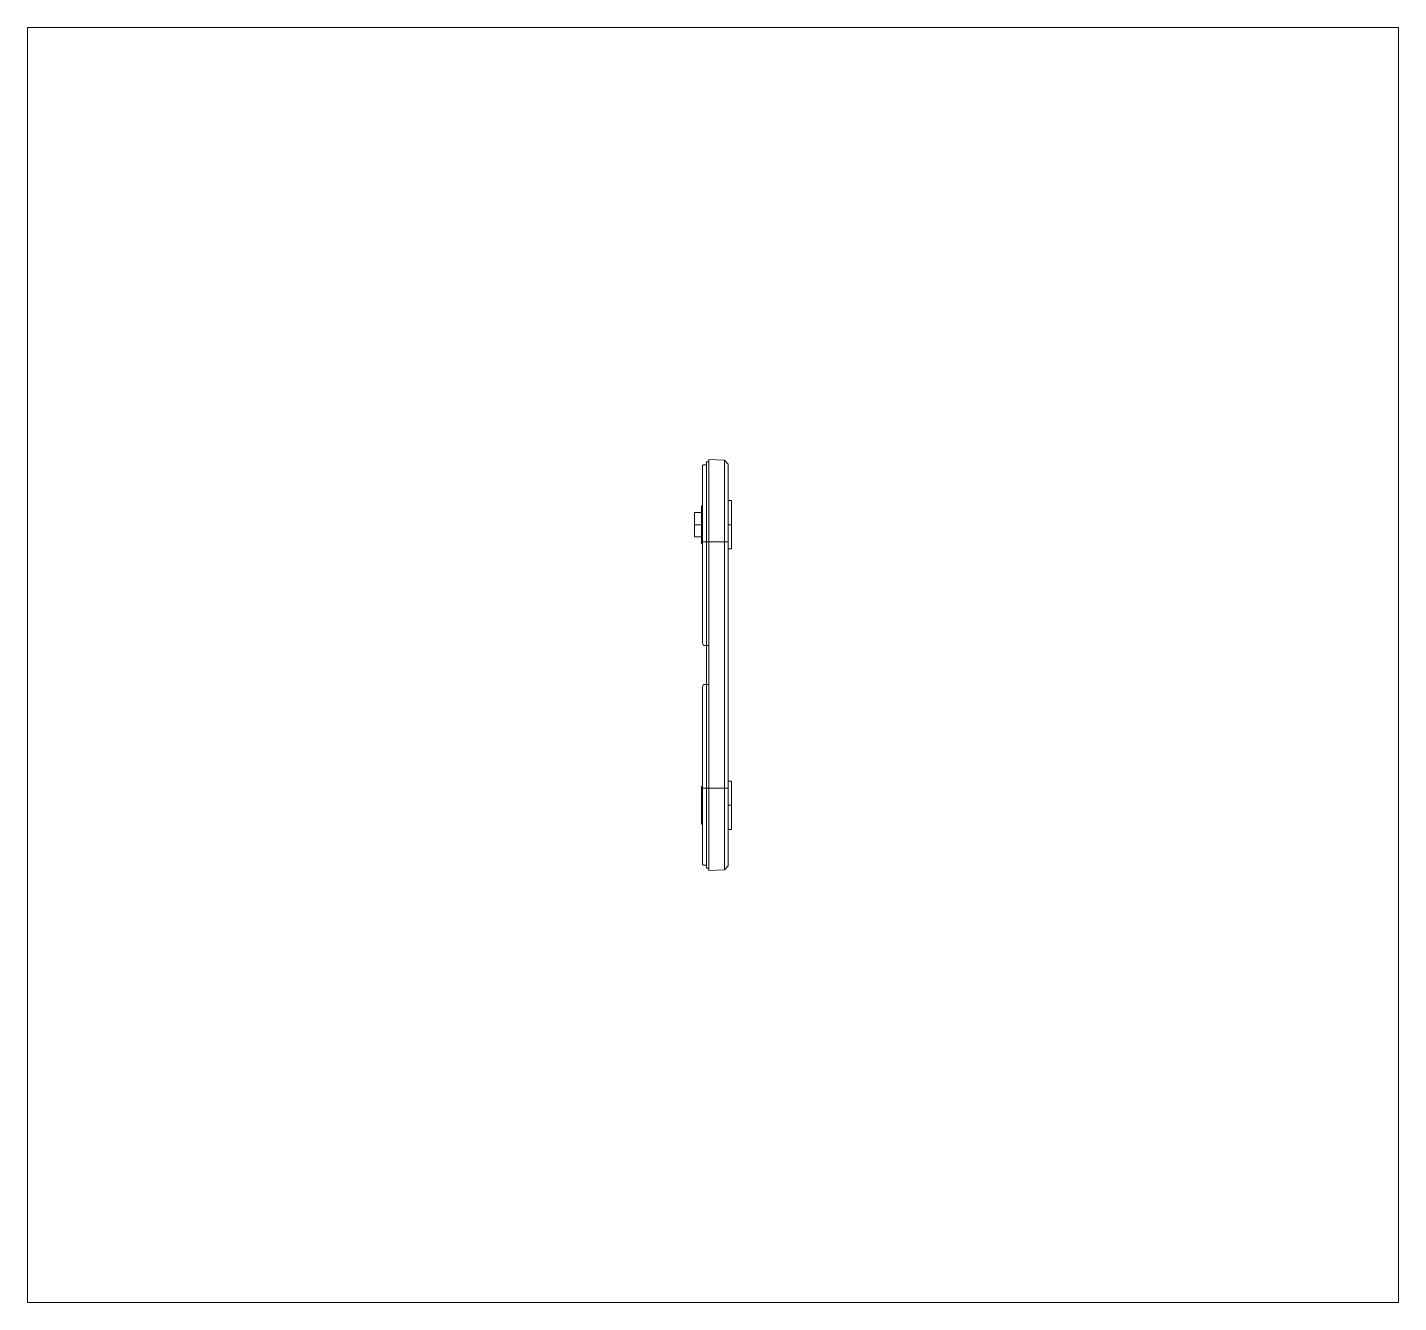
# Model space of a CAD drawing. Header units: millimetres. Extents: x -1304 to 1304, y -904 to 904.
# Drawn here: x -727.1 to -443.6, y 371.2 to 634.8 of the extents above; entities that cross this region are included whole.
import ezdxf

# ---------------------------------------------------------------- set-up
doc = ezdxf.new("R2010")
doc.units = ezdxf.units.MM
doc.header["$MEASUREMENT"] = 0
doc.layers.add('layer 1', color=7, linetype='Continuous')

msp = doc.modelspace()

# ---------------------------------------------------------------- linework, layer by layer
at = {"layer": 'layer 1', "color": 8, "lineweight": 18}
for points in [[(-727.1135, 371.1818), (-727.1135, 371.1818), (-727.1135, 634.8485), (-727.1135, 634.8485)], [(-443.6135, 634.8485), (-443.6135, 634.8485), (-727.1135, 634.8485), (-727.1135, 634.8485)], [(-443.6135, 634.8485), (-443.6135, 634.8485), (-443.6135, 371.1818), (-443.6135, 371.1818)], [(-727.1135, 371.1818), (-727.1135, 371.1818), (-443.6135, 371.1818), (-443.6135, 371.1818)]]:
    msp.add_open_spline(points, degree=3, dxfattribs=at)
at = {"layer": 'layer 1', "color": 155, "lineweight": 18}
for points, knots in [([(-587.0135, 544.3837), (-587.0396, 544.3837), (-587.0655, 544.3836), (-587.0913, 544.3833), (-587.1171, 544.383), (-587.1428, 544.3826), (-587.1678, 544.3821), (-587.1927, 544.3816), (-587.217, 544.3809), (-587.2401, 544.3802), (-587.2633, 544.3794), (-587.2855, 544.3785), (-587.3067, 544.3774), (-587.3279, 544.3763), (-587.3481, 544.3751), (-587.3668, 544.3738), (-587.3855, 544.3724), (-587.4028, 544.3709), (-587.4182, 544.3693), (-587.4335, 544.3677), (-587.4471, 544.366), (-587.4589, 544.3641), (-587.4708, 544.3623), (-587.4808, 544.3603), (-587.489, 544.3581), (-587.4971, 544.356), (-587.5032, 544.3538), (-587.5073, 544.3514), (-587.5114, 544.3491), (-587.5135, 544.3467), (-587.5135, 544.3442)], [0, 0, 0, 0, 0.1, 0.1, 0.1, 0.2, 0.2, 0.2, 0.3, 0.3, 0.3, 0.4, 0.4, 0.4, 0.5, 0.5, 0.5, 0.6, 0.6, 0.6, 0.7, 0.7, 0.7, 0.8, 0.8, 0.8, 0.9, 0.9, 0.9, 1, 1, 1, 1]), ([(-587.5135, 507.5152), (-587.5135, 507.3825), (-587.4608, 507.2554), (-587.367, 507.1616), (-587.2732, 507.0678), (-587.1461, 507.0152), (-587.0135, 507.0152)], [0, 0, 0, 0, 0.5, 0.5, 0.5, 1, 1, 1, 1]), ([(-587.0135, 499.0152), (-587.1461, 499.0152), (-587.2732, 498.9625), (-587.367, 498.8687), (-587.4608, 498.7749), (-587.5135, 498.6478), (-587.5135, 498.5152)], [0, 0, 0, 0, 0.5, 0.5, 0.5, 1, 1, 1, 1]), ([(-587.5135, 461.6861), (-587.5135, 461.6836), (-587.5114, 461.6812), (-587.5073, 461.6789), (-587.5032, 461.6765), (-587.4971, 461.6743), (-587.489, 461.6722), (-587.4808, 461.6701), (-587.4708, 461.6681), (-587.4589, 461.6662), (-587.4471, 461.6643), (-587.4335, 461.6626), (-587.4182, 461.661), (-587.4028, 461.6594), (-587.3855, 461.6579), (-587.3668, 461.6565), (-587.3481, 461.6552), (-587.3279, 461.654), (-587.3067, 461.6529), (-587.2855, 461.6518), (-587.2633, 461.6509), (-587.2401, 461.6502), (-587.217, 461.6494), (-587.1927, 461.6487), (-587.1678, 461.6482), (-587.1428, 461.6477), (-587.1171, 461.6473), (-587.0913, 461.647), (-587.0655, 461.6468), (-587.0396, 461.6466), (-587.0135, 461.6466)], [0, 0, 0, 0, 0.1, 0.1, 0.1, 0.2, 0.2, 0.2, 0.3, 0.3, 0.3, 0.4, 0.4, 0.4, 0.5, 0.5, 0.5, 0.6, 0.6, 0.6, 0.7, 0.7, 0.7, 0.8, 0.8, 0.8, 0.9, 0.9, 0.9, 1, 1, 1, 1])]:
    msp.add_open_spline(points, degree=3, knots=knots, dxfattribs=at)
for points in [[(-587.5135, 528.5152), (-587.5135, 528.5152), (-587.5135, 544.3442), (-587.5135, 544.3442)], [(-586.7135, 544.3837), (-586.7135, 544.3837), (-587.0135, 544.3837), (-587.0135, 544.3837)], [(-586.2135, 545.0152), (-586.2135, 545.0152), (-586.7135, 545.0152), (-586.7135, 545.0152)], [(-586.7135, 545.0152), (-586.7135, 545.0152), (-586.7135, 528.5152), (-586.7135, 528.5152)], [(-586.2135, 528.5152), (-586.2135, 528.5152), (-586.2135, 545.5152), (-586.2135, 545.5152)], [(-586.2135, 545.5152), (-586.2135, 545.5152), (-583.013, 545.4034), (-583.013, 545.4034)], [(-582.2135, 544.5755), (-582.2135, 544.5755), (-583.013, 545.4034), (-583.013, 545.4034)], [(-583.013, 545.4034), (-583.013, 545.4034), (-583.013, 528.5152), (-583.013, 528.5152)], [(-582.2135, 544.5755), (-582.2135, 544.5755), (-582.2135, 528.5152), (-582.2135, 528.5152)], [(-587.7135, 532.0152), (-587.7135, 532.0152), (-587.7135, 535.9152), (-587.7135, 535.9152)], [(-587.5134, 535.9152), (-587.5134, 535.9152), (-587.7135, 535.9152), (-587.7135, 535.9152)], [(-581.5135, 537.0152), (-581.5135, 537.0152), (-582.2135, 537.0152), (-582.2135, 537.0152)], [(-581.5135, 532.0152), (-581.5135, 532.0152), (-581.5135, 537.0152), (-581.5135, 537.0152)], [(-589.2135, 532.0152), (-589.2135, 532.0152), (-589.2135, 534.5152), (-589.2135, 534.5152)], [(-587.7135, 534.5152), (-587.7135, 534.5152), (-589.2135, 534.5152), (-589.2135, 534.5152)], [(-589.2135, 532.0152), (-589.2135, 532.0152), (-589.2135, 529.5152), (-589.2135, 529.5152)], [(-587.7135, 532.0152), (-587.7135, 532.0152), (-587.7135, 528.1152), (-587.7135, 528.1152)], [(-581.5135, 532.0152), (-581.5135, 532.0152), (-581.5135, 527.0152), (-581.5135, 527.0152)], [(-589.2135, 529.5152), (-589.2135, 529.5152), (-587.7135, 529.5152), (-587.7135, 529.5152)], [(-587.7135, 528.1152), (-587.7135, 528.1152), (-587.5134, 528.1152), (-587.5134, 528.1152)], [(-587.5135, 507.5152), (-587.5135, 507.5152), (-587.5135, 528.5152), (-587.5135, 528.5152)], [(-586.7135, 528.5152), (-586.7135, 528.5152), (-586.7135, 507.0152), (-586.7135, 507.0152)], [(-586.2135, 477.5152), (-586.2135, 477.5152), (-586.2135, 528.5152), (-586.2135, 528.5152)], [(-583.013, 528.5152), (-583.013, 528.5152), (-583.013, 477.5152), (-583.013, 477.5152)], [(-582.2135, 528.5152), (-582.2135, 528.5152), (-582.2135, 477.5152), (-582.2135, 477.5152)], [(-582.2135, 527.0152), (-582.2135, 527.0152), (-581.5135, 527.0152), (-581.5135, 527.0152)], [(-586.7135, 507.0152), (-586.7135, 507.0152), (-587.0135, 507.0152), (-587.0135, 507.0152)], [(-586.7135, 507.0152), (-586.7135, 507.0152), (-586.7135, 499.0152), (-586.7135, 499.0152)], [(-586.2135, 507.0152), (-586.2135, 507.0152), (-586.7135, 507.0152), (-586.7135, 507.0152)], [(-586.7135, 499.0152), (-586.7135, 499.0152), (-587.0135, 499.0152), (-587.0135, 499.0152)], [(-586.7135, 499.0152), (-586.7135, 499.0152), (-586.7135, 477.5152), (-586.7135, 477.5152)], [(-586.2135, 499.0152), (-586.2135, 499.0152), (-586.7135, 499.0152), (-586.7135, 499.0152)], [(-587.5135, 477.5152), (-587.5135, 477.5152), (-587.5135, 498.5152), (-587.5135, 498.5152)], [(-587.7135, 474.0152), (-587.7135, 474.0152), (-587.7135, 477.9152), (-587.7135, 477.9152)], [(-587.5134, 477.9152), (-587.5134, 477.9152), (-587.7135, 477.9152), (-587.7135, 477.9152)], [(-587.5135, 461.6861), (-587.5135, 461.6861), (-587.5135, 477.5152), (-587.5135, 477.5152)], [(-586.7135, 477.5152), (-586.7135, 477.5152), (-586.7135, 461.0152), (-586.7135, 461.0152)], [(-586.2135, 460.5152), (-586.2135, 460.5152), (-586.2135, 477.5152), (-586.2135, 477.5152)], [(-583.013, 477.5152), (-583.013, 477.5152), (-583.013, 460.6269), (-583.013, 460.6269)], [(-581.5135, 479.0152), (-581.5135, 479.0152), (-582.2135, 479.0152), (-582.2135, 479.0152)], [(-582.2135, 477.5152), (-582.2135, 477.5152), (-582.2135, 461.4548), (-582.2135, 461.4548)], [(-581.5135, 474.0152), (-581.5135, 474.0152), (-581.5135, 479.0152), (-581.5135, 479.0152)], [(-587.7135, 474.0152), (-587.7135, 474.0152), (-587.7135, 470.1152), (-587.7135, 470.1152)], [(-581.5135, 474.0152), (-581.5135, 474.0152), (-581.5135, 469.0152), (-581.5135, 469.0152)], [(-587.7135, 470.1152), (-587.7135, 470.1152), (-587.5134, 470.1152), (-587.5134, 470.1152)], [(-582.2135, 469.0152), (-582.2135, 469.0152), (-581.5135, 469.0152), (-581.5135, 469.0152)], [(-586.7135, 461.6466), (-586.7135, 461.6466), (-587.0135, 461.6466), (-587.0135, 461.6466)], [(-586.2135, 461.0152), (-586.2135, 461.0152), (-586.7135, 461.0152), (-586.7135, 461.0152)], [(-586.2135, 460.5152), (-586.2135, 460.5152), (-583.013, 460.6269), (-583.013, 460.6269)], [(-582.2135, 461.4548), (-582.2135, 461.4548), (-583.013, 460.6269), (-583.013, 460.6269)]]:
    msp.add_open_spline(points, degree=3, dxfattribs=at)
at = {"layer": 'layer 1', "color": 155, "lineweight": 13}
for points in [[(-589.2135, 532.0152), (-589.2135, 532.0152), (-587.7135, 532.0152), (-587.7135, 532.0152)], [(-587.7135, 532.0152), (-587.7135, 532.0152), (-587.5134, 532.0152), (-587.5134, 532.0152)], [(-581.5135, 532.0152), (-581.5135, 532.0152), (-582.2135, 532.0152), (-582.2135, 532.0152)], [(-586.7135, 528.5152), (-586.7135, 528.5152), (-587.5135, 528.5152), (-587.5135, 528.5152)], [(-586.2135, 528.5152), (-586.2135, 528.5152), (-586.7135, 528.5152), (-586.7135, 528.5152)], [(-586.2135, 528.5152), (-586.2135, 528.5152), (-583.013, 528.5152), (-583.013, 528.5152)], [(-582.2135, 528.5152), (-582.2135, 528.5152), (-583.013, 528.5152), (-583.013, 528.5152)], [(-586.7135, 477.5152), (-586.7135, 477.5152), (-587.5135, 477.5152), (-587.5135, 477.5152)], [(-586.2135, 477.5152), (-586.2135, 477.5152), (-586.7135, 477.5152), (-586.7135, 477.5152)], [(-586.2135, 477.5152), (-586.2135, 477.5152), (-583.013, 477.5152), (-583.013, 477.5152)], [(-582.2135, 477.5152), (-582.2135, 477.5152), (-583.013, 477.5152), (-583.013, 477.5152)], [(-587.7135, 474.0152), (-587.7135, 474.0152), (-587.5134, 474.0152), (-587.5134, 474.0152)], [(-581.5135, 474.0152), (-581.5135, 474.0152), (-582.2135, 474.0152), (-582.2135, 474.0152)]]:
    msp.add_open_spline(points, degree=3, dxfattribs=at)

doc.saveas('drawing.dxf')
